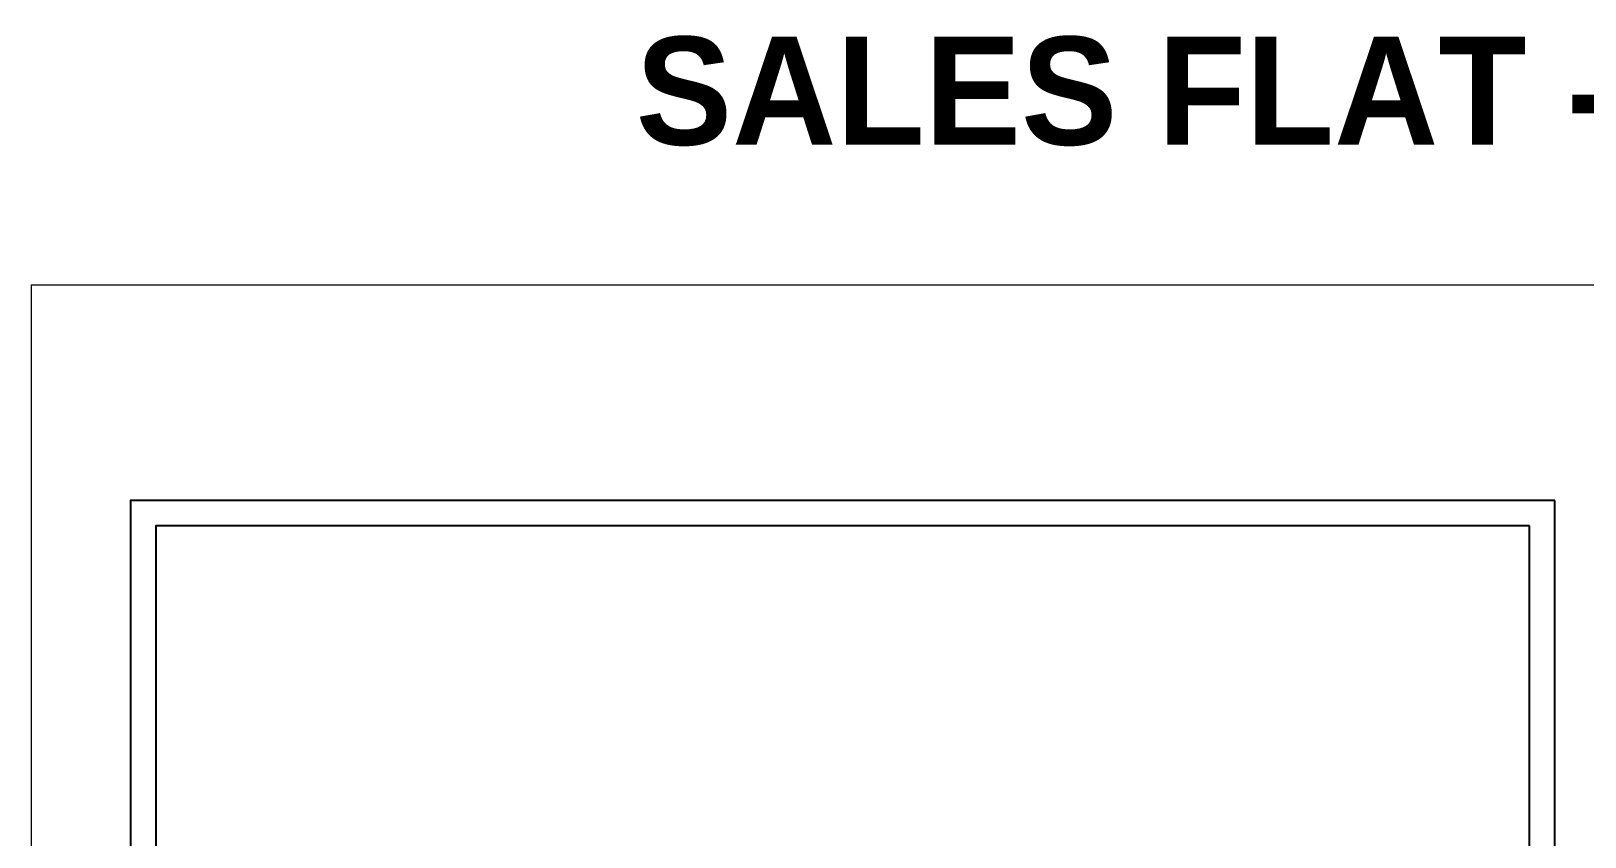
# Model space of a CAD drawing. Header units: metres. Extents: x 494 to 1845, y -666 to 1061.
# Drawn here: x 1814.2 to 1829.81, y 303.54 to 311.64 of the extents above; entities that cross this region are included whole.
import ezdxf

# ---------------------------------------------------------------- set-up
doc = ezdxf.new("R2010")
doc.units = ezdxf.units.M
doc.header["$MEASUREMENT"] = 0
doc.linetypes.add('1', pattern=[0])
doc.layers.add('DIMENSION', color=8, linetype='Continuous', lineweight=5)
doc.layers.add('SHEET', color=7, linetype='Continuous')
doc.layers.add('VDA-TEXT', color=250, linetype='1')
doc.styles.get("Standard").update_dxf_attribs({"font": 'arial.ttf'})

msp = doc.modelspace()

# ---------------------------------------------------------------- linework, layer by layer
at = {"layer": 'DIMENSION', "color": 6}
for q in [(1844.4124, 309.0934), (1814.2002, 141.9928)]:
    msp.add_line((1814.2002, 309.0934), q, dxfattribs=at)
at = {"layer": 'SHEET'}
for points in [[(1829.5086, 306.925), (1815.2002, 306.925), (1815.2002, 286.6889), (1829.5086, 286.6889)], [(1829.2544, 306.6709), (1815.4544, 306.6709), (1815.4544, 286.9431), (1829.2544, 286.9431)]]:
    msp.add_lwpolyline(points, close=True, dxfattribs=at)

# ---------------------------------------------------------------- texts
at = {"layer": 'VDA-TEXT', "insert": (1820.2752, 311.5868), "char_height": 1.085342, "width": 48.613576, "attachment_point": 1}
msp.add_mtext('{\\fCentury Gothic|b1|i0|c0|p34;SALES FLAT - 3BHK(A)}', dxfattribs=at)

doc.saveas('drawing.dxf')
